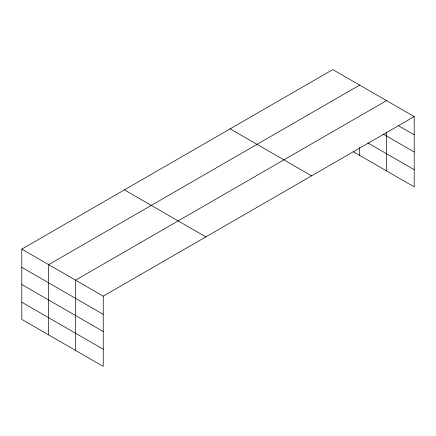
<?xml version="1.0" encoding="UTF-8"?>
<svg xmlns="http://www.w3.org/2000/svg" width="436" height="436" viewBox="0 0 436 436"><rect width="100%" height="100%" fill="white"/><g stroke="black" fill="none" stroke-linecap="round" stroke-linejoin="round"><path stroke-width="0.65" d="M21.8 249.125L103.234 296.142L103.234 366.409L21.8 319.397L21.8 249.125L332.766 69.591L414.2 116.603L414.2 186.875L353.215 151.663M359.64 85.107L48.674 264.641L48.674 334.908M386.514 100.618L75.548 280.157L75.548 350.424M103.234 296.142L414.2 116.603M398.297 125.623L414.2 134.806M383.01 133.983L414.2 151.99M367.821 142.915L414.2 169.691M230.148 128.838L311.582 175.85M124.418 189.878L205.852 236.895M21.8 267.328L103.234 314.345M21.8 284.512L103.234 331.524M21.8 302.213L103.234 349.231M386.514 132.037L386.514 170.89M359.64 147.444L359.64 155.374"/></g></svg>
